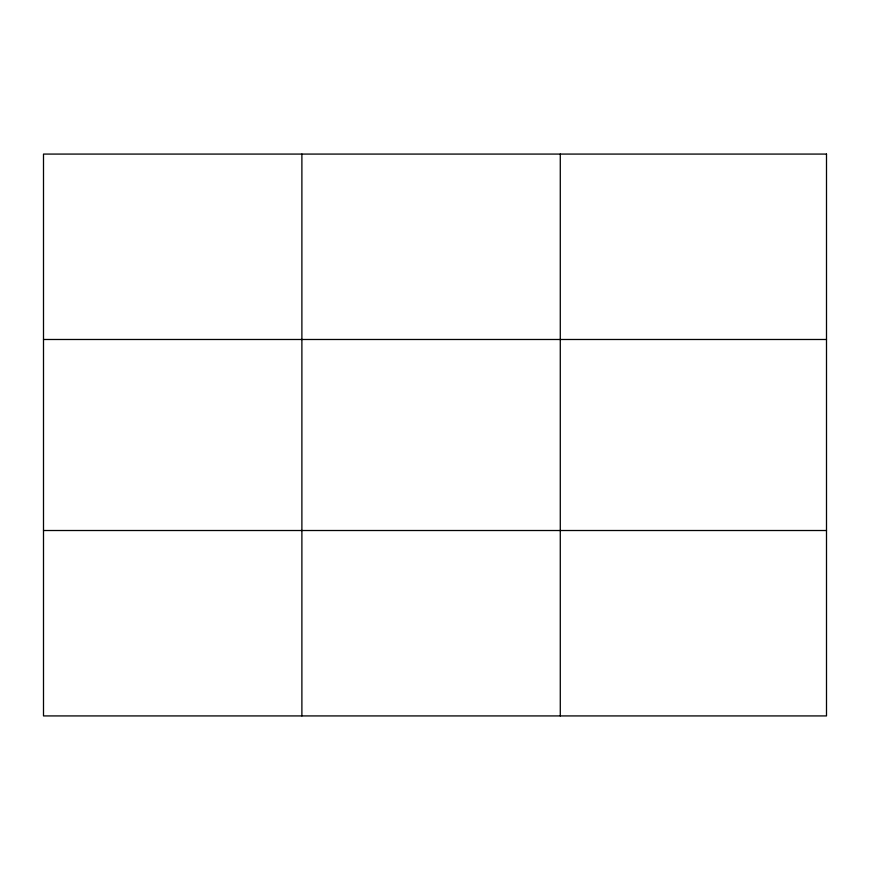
<?xml version="1.0" encoding="UTF-8"?>
<svg xmlns="http://www.w3.org/2000/svg" width="870" height="870" viewBox="0 0 870 870"><rect width="100%" height="100%" fill="white"/><g stroke="black" fill="none" stroke-linecap="round" stroke-linejoin="round"><path stroke-width="1.3" d="M301.89 715.923L301.89 154.077M560.28 715.923L560.28 154.077M43.5 339.485L826.5 339.485M43.5 530.515L826.5 530.515M826.5 154.077L826.5 715.923L43.5 715.923L43.5 154.077L826.5 154.077"/></g></svg>
